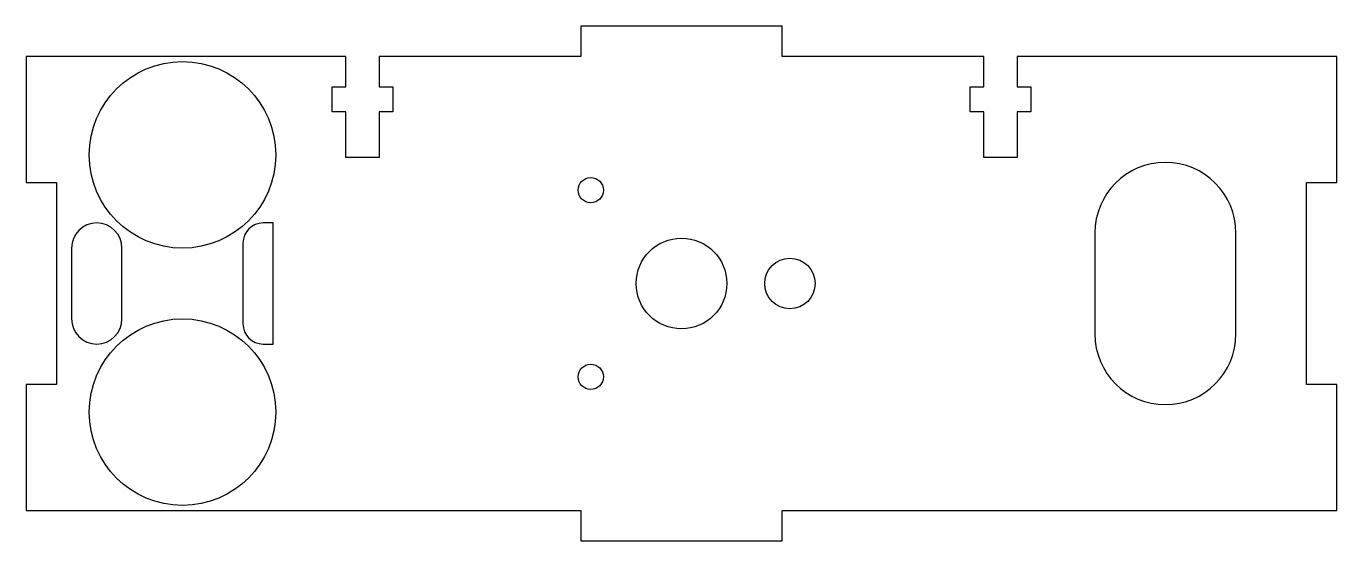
# Model space of a CAD drawing. Header units: millimetres. Extents: x -65 to 65, y -26 to 26.
import ezdxf

# ---------------------------------------------------------------- set-up
doc = ezdxf.new("R2010")
doc.units = ezdxf.units.MM

msp = doc.modelspace()

# ---------------------------------------------------------------- linework, layer by layer
at = {"color": 7, "linetype": 'Continuous', "lineweight": 25}
for p, q in [((-10, 25.5), (-10, 22.5)), ((10, 25.5), (-10, 25.5)), ((10, 22.5), (10, 25.5)), ((-65, 22.5), (-65, 10)), ((-33.3, 22.5), (-65, 22.5)), ((-33.3, 19.5), (-33.3, 22.5)), ((-30, 22.5), (-30, 19.5)), ((-10, 22.5), (-30, 22.5)), ((30, 22.5), (10, 22.5)), ((30, 19.5), (30, 22.5)), ((33.3, 22.5), (33.3, 19.5)), ((65, 22.5), (33.3, 22.5)), ((65, 10), (65, 22.5)), ((-34.65, 19.5), (-33.3, 19.5)), ((-34.65, 17), (-34.65, 19.5)), ((-30, 19.5), (-28.65, 19.5)), ((-28.65, 19.5), (-28.65, 17)), ((28.65, 19.5), (30, 19.5)), ((28.65, 17), (28.65, 19.5)), ((33.3, 19.5), (34.65, 19.5)), ((34.65, 19.5), (34.65, 17)), ((-33.3, 17), (-34.65, 17)), ((-33.3, 12.5), (-33.3, 17)), ((-30, 17), (-30, 12.5)), ((-28.65, 17), (-30, 17)), ((30, 17), (28.65, 17)), ((30, 12.5), (30, 17)), ((33.3, 17), (33.3, 12.5)), ((34.65, 17), (33.3, 17)), ((-30, 12.5), (-33.3, 12.5)), ((33.3, 12.5), (30, 12.5)), ((-65, 10), (-62, 10)), ((-62, 10), (-62, -10)), ((62, 10), (65, 10)), ((62, -10), (62, 10)), ((-40.5, 6), (-41.5, 6)), ((-40.5, -6), (-40.5, 6)), ((-43.5, 4), (-43.5, -4)), ((41, 5), (41, -5)), ((55, -5), (55, 5)), ((-60.5, 3.5), (-60.5, -3.5)), ((-55.5, -3.5), (-55.5, 3.5)), ((-41.5, -6), (-40.5, -6)), ((-65, -10), (-65, -22.5)), ((-62, -10), (-65, -10)), ((65, -10), (62, -10)), ((65, -22.5), (65, -10)), ((-65, -22.5), (-10, -22.5)), ((-10, -22.5), (-10, -25.5)), ((10, -22.5), (65, -22.5)), ((10, -25.5), (10, -22.5)), ((-10, -25.5), (10, -25.5))]:
    msp.add_line(p, q, dxfattribs=at)
for centre, radius in [((-49.5, 12.75), 9.25), ((-9, 9.25), 1.25), ((0, 0), 4.5), ((10.75, 0), 2.5), ((-49.5, -12.75), 9.25), ((-9, -9.25), 1.25)]:
    msp.add_circle(centre, radius, dxfattribs=at)
for centre, radius, start, end in [((48, 5), 7, 0, 180), ((-58, 3.5), 2.5, 0, 180), ((-41.5, 4), 2, 90, 180), ((-58, -3.5), 2.5, 180, 0), ((-41.5, -4), 2, 180, 270), ((48, -5), 7, 180, 0)]:
    msp.add_arc(centre, radius, start, end, dxfattribs=at)

doc.saveas('drawing.dxf')
